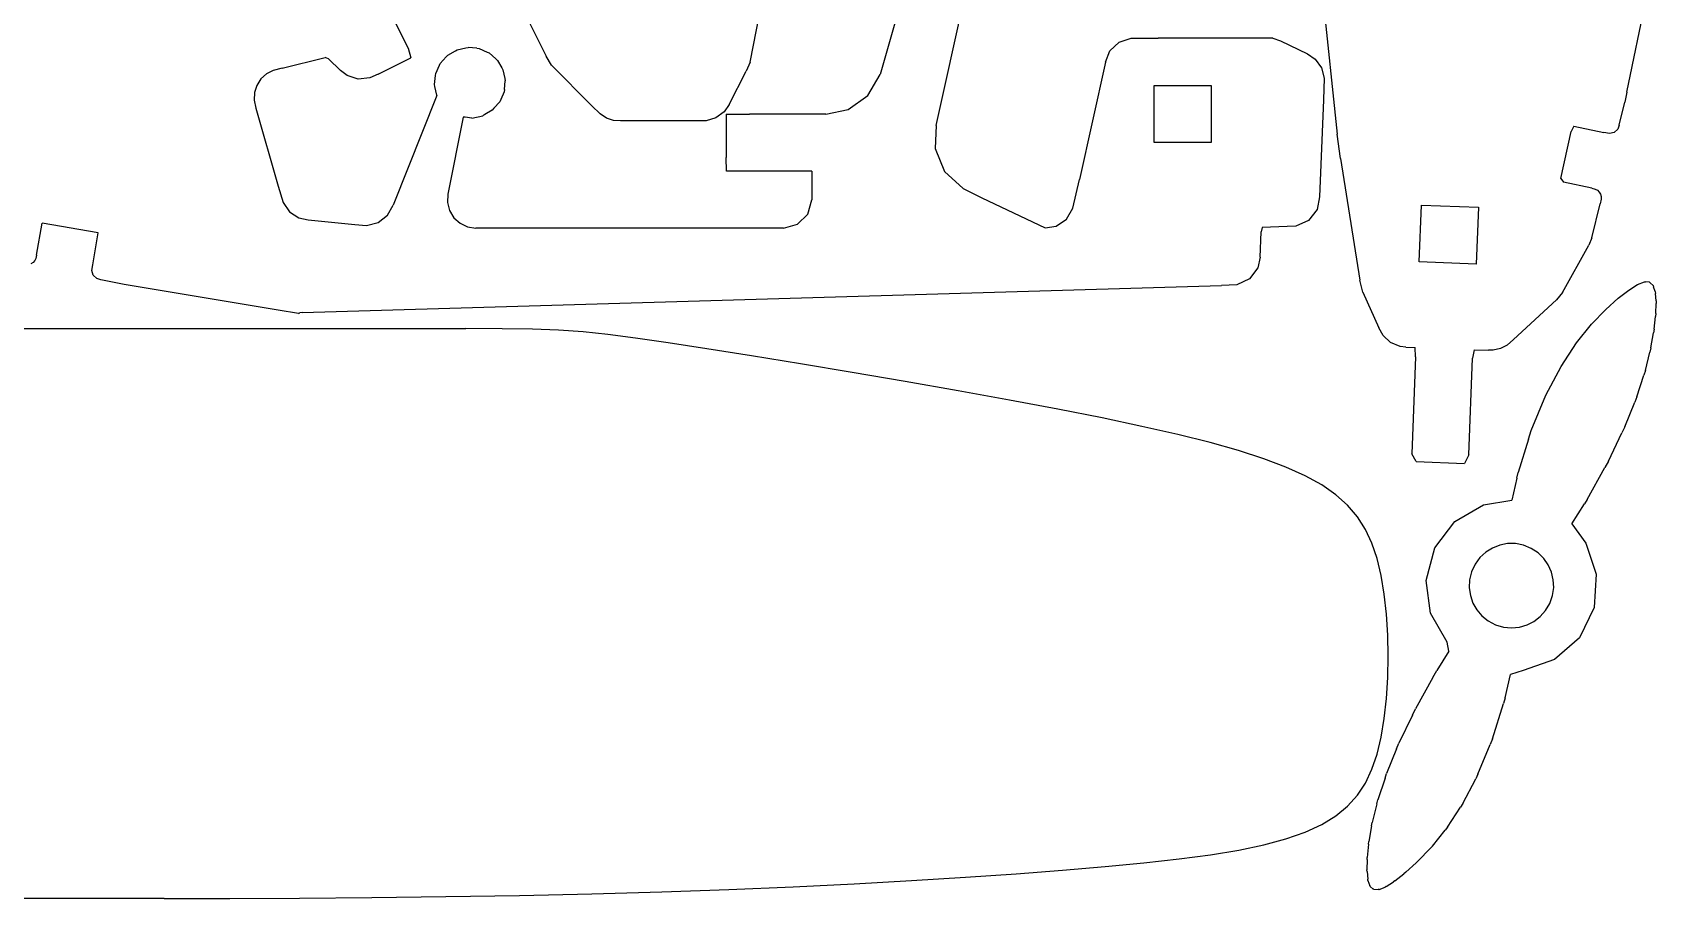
# Model space of a CAD drawing. Extents: x -288 to 288, y -288 to 288.
# Drawn here: x 29 to 285.2, y -288.1 to -151.3 of the extents above; entities that cross this region are included whole.
import ezdxf

# ---------------------------------------------------------------- set-up
doc = ezdxf.new("R2010")
doc.units = 0
doc.header["$MEASUREMENT"] = 0
doc.layers.get('0').update_dxf_attribs({"linetype": 'CONTINUOUS'})

msp = doc.modelspace()

# ---------------------------------------------------------------- linework, layer by layer
for p, q in [((142.22, -156.01), (145.85, -137.86)), ((169.03, -136.04), (162.75, -157.99)), ((171.58, -166.01), (178.19, -136.25)), ((280.54, -160.75), (285.21, -138.21)), ((232.06, -140.58), (234.82, -167.38)), ((83.04, -143.33), (88.28, -153.83)), ((106.31, -147.59), (110.06, -155.1)), ((97.41, -153.76), (97.75, -153.69)), ((99.14, -153.83), (97.75, -153.69)), ((199, -154.23), (200.43, -152.86)), ((200.43, -152.86), (202.33, -152.24)), ((202.33, -152.24), (206.6, -152.22)), ((224.7, -152.22), (206.6, -152.22)), ((224.7, -152.22), (225.91, -152.65)), ((225.91, -152.65), (230.18, -154.74)), ((68.41, -156.98), (75.19, -155.29)), ((75.75, -155.49), (75.19, -155.29)), ((77.6, -157.34), (75.75, -155.49)), ((83.58, -157.92), (88.72, -155.35)), ((88.28, -153.83), (88.72, -155.35)), ((93.22, -156.52), (93.36, -156.23)), ((93.36, -156.23), (94.3, -155.17)), ((94.3, -155.17), (94.53, -154.93)), ((94.53, -154.93), (95.75, -154.22)), ((95.75, -154.22), (96.04, -154.06)), ((96.04, -154.06), (97.41, -153.76)), ((99.14, -153.83), (99.48, -153.87)), ((99.48, -153.87), (100.76, -154.44)), ((100.76, -154.44), (101.08, -154.58)), ((101.08, -154.58), (102.11, -155.51)), ((102.11, -155.51), (102.38, -155.75)), ((102.38, -155.75), (103.07, -156.94)), ((110.88, -156.52), (110.06, -155.1)), ((142.22, -156.01), (141.59, -157.43)), ((198.3, -156.01), (194.19, -174.53)), ((198.3, -156.01), (199, -154.23)), ((230.18, -154.74), (231.37, -155.54)), ((231.37, -155.54), (232.37, -156.92)), ((65.06, -158.68), (64.41, -159.69)), ((65.94, -157.89), (65.06, -158.68)), ((67.01, -157.35), (65.94, -157.89)), ((68.41, -156.98), (67.01, -157.35)), ((78.66, -158.16), (77.6, -157.34)), ((80.4, -158.72), (78.66, -158.16)), ((82.24, -158.53), (80.4, -158.72)), ((83.58, -157.92), (82.24, -158.53)), ((92.47, -159.56), (92.61, -158.14)), ((92.61, -158.14), (92.65, -157.82)), ((92.65, -157.82), (93.22, -156.52)), ((103.07, -156.94), (103.25, -157.26)), ((103.25, -157.26), (103.54, -158.6)), ((103.54, -158.6), (103.62, -158.96)), ((110.88, -156.52), (117.27, -162.91)), ((138.95, -162.71), (141.59, -157.43)), ((160.81, -161.31), (162.75, -157.99)), ((232.37, -156.92), (232.78, -158.58)), ((232.78, -158.58), (232.67, -161.97)), ((64.05, -160.83), (64, -162.02)), ((64.41, -159.69), (64.05, -160.83)), ((92.84, -161.31), (85.93, -178.59)), ((92.52, -159.86), (92.47, -159.56)), ((92.83, -161.26), (92.52, -159.86)), ((92.83, -161.29), (92.83, -161.26)), ((92.84, -161.31), (92.83, -161.29)), ((103.44, -160.7), (102.89, -161.95)), ((103.48, -160.33), (103.44, -160.7)), ((103.48, -160.33), (103.62, -158.96)), ((157.72, -163.49), (160.81, -161.31)), ((205.98, -159.72), (214.98, -159.72)), ((205.98, -168.72), (205.98, -159.72)), ((214.98, -159.72), (214.98, -168.72)), ((280.54, -160.75), (280.19, -162.32)), ((64, -162.02), (64.28, -163.27)), ((64.28, -163.27), (67.8, -175.61)), ((101.57, -163.6), (100.41, -164.28)), ((101.83, -163.31), (101.57, -163.6)), ((101.83, -163.31), (102.74, -162.3)), ((102.89, -161.95), (102.74, -162.3)), ((118.59, -164.21), (117.27, -162.91)), ((138.16, -163.87), (136.85, -164.84)), ((138.95, -162.71), (138.16, -163.87)), ((154.16, -164.22), (157.72, -163.49)), ((232.67, -161.97), (232.07, -177.29)), ((279.32, -165.97), (280.19, -162.32)), ((96.98, -164.72), (94.55, -176.88)), ((97.31, -164.74), (96.98, -164.72)), ((98.35, -164.85), (97.31, -164.74)), ((98.35, -164.85), (100.06, -164.48)), ((100.41, -164.28), (100.06, -164.48)), ((119.57, -164.85), (118.59, -164.21)), ((120.67, -165.22), (119.57, -164.85)), ((121.79, -165.3), (120.67, -165.22)), ((134.6, -165.3), (121.79, -165.3)), ((135.28, -165.28), (134.6, -165.3)), ((136.85, -164.84), (135.28, -165.28)), ((138.48, -164.23), (142.14, -164.22)), ((138.48, -164.23), (138.48, -171.08)), ((154.16, -164.22), (142.14, -164.22)), ((171.58, -166.01), (171.44, -169.66)), ((272.18, -166.12), (271.72, -166.98)), ((272.18, -166.12), (276.9, -167.14)), ((279.32, -165.97), (279.08, -166.6)), ((214.98, -168.72), (205.98, -168.72)), ((235.35, -171.25), (234.82, -167.38)), ((270.12, -174.42), (271.72, -166.98)), ((277.8, -167.3), (276.9, -167.14)), ((278.53, -167.11), (277.8, -167.3)), ((279.08, -166.6), (278.53, -167.11)), ((138.49, -173.22), (138.48, -171.08)), ((171.44, -169.66), (172.92, -173.3)), ((235.35, -171.25), (238.41, -190.45)), ((151.98, -173.22), (138.49, -173.22)), ((151.98, -173.22), (151.98, -177.77)), ((172.92, -173.3), (175.86, -175.99)), ((67.8, -175.61), (68.57, -178.17)), ((175.86, -175.99), (178.81, -177.43)), ((193.16, -179.06), (194.19, -174.53)), ((270.12, -174.42), (270.56, -174.98)), ((275.03, -175.94), (270.56, -174.98)), ((275.03, -175.94), (275.54, -176.07)), ((275.54, -176.07), (275.88, -176.26)), ((275.88, -176.26), (276.17, -176.53)), ((276.17, -176.53), (276.38, -176.87)), ((68.57, -178.17), (69.56, -179.64)), ((85.04, -180.19), (85.93, -178.59)), ((94.55, -176.88), (94.49, -178.2)), ((94.49, -178.2), (94.82, -179.46)), ((151.34, -180.03), (151.98, -177.77)), ((178.81, -177.43), (188.75, -182.16)), ((192.15, -180.79), (193.16, -179.06)), ((231.67, -179.31), (230.32, -181.03)), ((232.07, -177.29), (231.67, -179.31)), ((247.78, -187.57), (248.13, -178.58)), ((248.13, -178.58), (257.13, -178.93)), ((257.13, -178.93), (256.77, -187.92)), ((275.03, -183.74), (276.32, -178.39)), ((276.49, -177.65), (276.32, -178.39)), ((276.38, -176.87), (276.48, -177.25)), ((276.48, -177.25), (276.49, -177.65)), ((29.67, -186.49), (30.54, -181.45)), ((39.41, -182.99), (30.54, -181.45)), ((69.56, -179.64), (71.03, -180.6)), ((71.03, -180.6), (72.5, -180.93)), ((72.5, -180.93), (79.86, -181.65)), ((79.86, -181.65), (81.7, -181.79)), ((81.7, -181.79), (83.55, -181.35)), ((83.55, -181.35), (85.04, -180.19)), ((94.82, -179.46), (95.51, -180.59)), ((95.51, -180.59), (96.49, -181.47)), ((96.49, -181.47), (97.67, -182.03)), ((147.48, -182.22), (149.72, -181.62)), ((149.72, -181.62), (151.34, -180.03)), ((190.52, -181.9), (192.15, -180.79)), ((230.32, -181.03), (228.3, -181.91)), ((38.54, -188.01), (39.41, -182.99)), ((97.67, -182.03), (98.97, -182.22)), ((147.48, -182.22), (98.97, -182.22)), ((188.75, -182.16), (190.52, -181.9)), ((222.69, -186.81), (222.85, -182.82)), ((222.99, -182.11), (222.85, -182.82)), ((226.96, -181.99), (222.99, -182.11)), ((228.3, -181.91), (226.96, -181.99)), ((275.03, -183.74), (274.52, -184.9)), ((29.56, -187), (29.38, -187.35)), ((29.67, -186.49), (29.56, -187)), ((222.69, -186.81), (222.33, -188.52)), ((270.4, -192.38), (274.52, -184.9)), ((29.12, -187.65), (28.79, -187.87)), ((29.38, -187.35), (29.12, -187.65)), ((38.41, -188.92), (38.54, -188.01)), ((38.62, -189.65), (38.41, -188.92)), ((222.33, -188.52), (221.01, -190.26)), ((256.77, -187.92), (247.78, -187.57)), ((39.16, -190.17), (38.62, -189.65)), ((39.8, -190.38), (39.16, -190.17)), ((43.48, -191.12), (39.8, -190.38)), ((45.06, -191.4), (43.48, -191.12)), ((67.77, -195.18), (45.06, -191.4)), ((71.56, -195.57), (216.61, -191.3)), ((219, -191.18), (216.61, -191.3)), ((221.01, -190.26), (219, -191.18)), ((238.89, -192.34), (238.41, -190.45)), ((279.18, -193.31), (280.85, -192)), ((280.85, -192), (282.22, -191.13)), ((282.22, -191.13), (283.3, -190.71)), ((283.3, -190.71), (283.48, -190.72)), ((284.11, -190.76), (283.48, -190.72)), ((284.11, -190.76), (284.23, -190.87)), ((284.67, -191.27), (284.23, -190.87)), ((284.67, -191.27), (284.74, -191.49)), ((285.01, -192.26), (284.74, -191.49)), ((238.89, -192.34), (241.43, -197.96)), ((262.65, -199.83), (269.42, -193.56)), ((270.4, -192.38), (269.42, -193.56)), ((277.19, -195.07), (279.18, -193.31)), ((285.01, -192.26), (285.04, -192.57)), ((285.14, -193.73), (285.04, -192.57)), ((285.08, -195.69), (285.13, -194.13)), ((285.14, -193.73), (285.13, -194.13)), ((70.99, -195.71), (67.77, -195.18)), ((70.99, -195.71), (71.21, -195.59)), ((71.56, -195.57), (71.21, -195.59)), ((274.96, -197.38), (277.19, -195.07)), ((284.84, -198.16), (285.03, -196.18)), ((285.08, -195.69), (285.03, -196.18)), ((-141.81, -198.08), (97.37, -198.08)), ((103.12, -198.11), (97.37, -198.08)), ((107.89, -198.19), (103.12, -198.11)), ((112.03, -198.36), (107.89, -198.19)), ((115.88, -198.62), (112.03, -198.36)), ((119.81, -199.02), (115.88, -198.62)), ((124.16, -199.58), (119.81, -199.02)), ((129.28, -200.32), (124.16, -199.58)), ((242.08, -199.16), (241.43, -197.96)), ((243.27, -200.28), (242.08, -199.16)), ((272.59, -200.34), (274.96, -197.38)), ((284.33, -201.15), (284.74, -198.74)), ((284.84, -198.16), (284.74, -198.74)), ((135.43, -201.27), (129.28, -200.32)), ((142.47, -202.39), (135.43, -201.27)), ((244.78, -200.9), (243.27, -200.28)), ((245.68, -201), (244.78, -200.9)), ((245.68, -201), (247.14, -201.06)), ((247.19, -202.56), (247.14, -201.06)), ((256.44, -201.42), (256.19, -202.74)), ((256.44, -201.42), (258.68, -201.51)), ((259.46, -201.5), (258.68, -201.51)), ((260.6, -201.25), (259.46, -201.5)), ((261.63, -200.71), (260.6, -201.25)), ((262.65, -199.83), (261.63, -200.71)), ((270.15, -204.05), (272.59, -200.34)), ((283.45, -204.71), (284.17, -201.82)), ((284.33, -201.15), (284.17, -201.82)), ((150.19, -203.65), (142.47, -202.39)), ((158.34, -205.01), (150.19, -203.65)), ((247.19, -202.56), (246.59, -217.84)), ((255.59, -218.02), (256.19, -202.74)), ((267.74, -208.62), (270.15, -204.05)), ((283.45, -204.71), (283.21, -205.46)), ((166.7, -206.45), (158.34, -205.01)), ((175.05, -207.92), (166.7, -206.45)), ((282.11, -208.84), (283.21, -205.46)), ((183.15, -209.39), (175.05, -207.92)), ((190.78, -210.82), (183.15, -209.39)), ((265.45, -214.17), (267.74, -208.62)), ((280.19, -213.6), (281.77, -209.69)), ((282.11, -208.84), (281.77, -209.69)), ((197.74, -212.2), (190.78, -210.82)), ((204.04, -213.52), (197.74, -212.2)), ((209.71, -214.81), (204.04, -213.52)), ((214.78, -216.07), (209.71, -214.81)), ((265.01, -215.57), (265.45, -214.17)), ((277.61, -219), (279.75, -214.53)), ((280.19, -213.6), (279.75, -214.53)), ((219.28, -217.34), (214.78, -216.07)), ((223.26, -218.63), (219.28, -217.34)), ((265.01, -215.57), (263.36, -220.79)), ((226.75, -219.95), (223.26, -218.63)), ((229.78, -221.32), (226.75, -219.95)), ((247.27, -219.08), (246.59, -217.84)), ((247.27, -219.08), (254.91, -219.38)), ((255.59, -218.02), (254.91, -219.38)), ((274.25, -225.07), (277.05, -220.02)), ((277.61, -219), (277.05, -220.02)), ((232.39, -222.77), (229.78, -221.32)), ((234.61, -224.31), (232.39, -222.77)), ((263.15, -221.69), (262.36, -225.15)), ((263.15, -221.69), (263.36, -220.79)), ((236.48, -225.98), (234.61, -224.31)), ((257.92, -225.92), (262.36, -225.15)), ((274.25, -225.07), (273.83, -225.76)), ((238.03, -227.79), (236.48, -225.98)), ((239.3, -229.78), (238.03, -227.79)), ((253.42, -228.54), (257.92, -225.92)), ((271.85, -228.92), (273.83, -225.76)), ((240.32, -231.98), (239.3, -229.78)), ((250.22, -232.71), (253.42, -228.54)), ((271.85, -228.92), (274.04, -231.95)), ((241.14, -234.4), (240.32, -231.98)), ((248.86, -237.86), (250.22, -232.71)), ((259.32, -232.73), (258.27, -233.39)), ((260.47, -232.28), (259.32, -232.73)), ((261.7, -232.04), (260.47, -232.28)), ((262.96, -232.04), (261.7, -232.04)), ((264.22, -232.29), (262.96, -232.04)), ((265.44, -232.79), (264.22, -232.29)), ((266.52, -233.49), (265.44, -232.79)), ((274.04, -231.95), (275.71, -236.88)), ((241.78, -237.07), (241.14, -234.4)), ((256.6, -235.28), (256.04, -236.48)), ((257.35, -234.25), (256.6, -235.28)), ((258.27, -233.39), (257.35, -234.25)), ((267.42, -234.37), (266.52, -233.49)), ((268.13, -235.39), (267.42, -234.37)), ((268.64, -236.52), (268.13, -235.39)), ((242.27, -240.02), (241.78, -237.07)), ((249.55, -243.01), (248.86, -237.86)), ((255.73, -237.74), (255.68, -239)), ((256.04, -236.48), (255.73, -237.74)), ((268.93, -237.73), (268.64, -236.52)), ((268.99, -238.98), (268.93, -237.73)), ((275.71, -236.88), (275.39, -242.11)), ((242.62, -243.17), (242.27, -240.02)), ((255.68, -239), (255.85, -240.24)), ((255.85, -240.24), (256.25, -241.41)), ((268.37, -241.5), (268.81, -240.25)), ((268.81, -240.25), (268.99, -238.98)), ((242.83, -246.46), (242.62, -243.17)), ((252.17, -247.57), (249.55, -243.01)), ((256.25, -241.41), (256.86, -242.49)), ((256.86, -242.49), (257.67, -243.44)), ((266.87, -243.56), (267.71, -242.61)), ((267.71, -242.61), (268.37, -241.5)), ((275.39, -242.11), (273.04, -246.91)), ((257.67, -243.44), (258.66, -244.24)), ((258.66, -244.24), (259.82, -244.85)), ((259.82, -244.85), (261.08, -245.22)), ((261.08, -245.22), (262.34, -245.34)), ((262.34, -245.34), (263.59, -245.22)), ((263.59, -245.22), (264.78, -244.88)), ((264.78, -244.88), (265.88, -244.32)), ((265.88, -244.32), (266.87, -243.56)), ((242.9, -249.82), (242.83, -246.46)), ((252.47, -249), (252.17, -247.57)), ((273.04, -246.91), (269.13, -250.34)), ((242.83, -253.19), (242.9, -249.82)), ((252.47, -249), (250.54, -252.08)), ((269.13, -250.34), (264.18, -252.05)), ((242.62, -256.48), (242.83, -253.19)), ((249.93, -253.17), (247.17, -258.14)), ((249.93, -253.17), (250.54, -252.08)), ((261.35, -256.36), (262.19, -252.7)), ((264.18, -252.05), (262.19, -252.7)), ((242.27, -259.63), (242.62, -256.48)), ((246.7, -259.12), (247.17, -258.14)), ((259.32, -262.87), (261.08, -257.29)), ((261.35, -256.36), (261.08, -257.29)), ((241.78, -262.57), (242.27, -259.63)), ((246.7, -259.12), (244.56, -263.56)), ((241.14, -265.25), (241.78, -262.57)), ((244.21, -264.41), (244.56, -263.56)), ((257.04, -268.45), (258.98, -263.77)), ((259.32, -262.87), (258.98, -263.77)), ((240.32, -267.66), (241.14, -265.25)), ((244.21, -264.41), (242.62, -268.34)), ((239.3, -269.83), (240.32, -267.66)), ((242.38, -269.06), (242.62, -268.34)), ((257.04, -268.45), (256.69, -269.19)), ((238.03, -271.76), (239.3, -269.83)), ((242.38, -269.06), (241.26, -272.5)), ((254.65, -273.06), (256.69, -269.19)), ((234.61, -275.02), (236.48, -273.49)), ((236.48, -273.49), (238.03, -271.76)), ((241.1, -273.1), (240.37, -276.07)), ((241.1, -273.1), (241.26, -272.5)), ((252.22, -276.8), (254.29, -273.66)), ((254.65, -273.06), (254.29, -273.66)), ((229.78, -277.57), (232.39, -276.38)), ((232.39, -276.38), (234.61, -275.02)), ((240.27, -276.57), (239.85, -279.08)), ((240.27, -276.57), (240.37, -276.07)), ((223.27, -279.57), (226.75, -278.63)), ((226.75, -278.63), (229.78, -277.57)), ((239.8, -279.49), (239.85, -279.08)), ((249.85, -279.79), (251.87, -277.28)), ((252.22, -276.8), (251.87, -277.28)), ((209.89, -281.81), (214.87, -281.14)), ((214.87, -281.14), (219.32, -280.4)), ((219.32, -280.4), (223.27, -279.57)), ((239.58, -281.89), (239.59, -281.56)), ((239.8, -279.49), (239.59, -281.56)), ((247.63, -282.13), (249.52, -280.17)), ((249.85, -279.79), (249.52, -280.17)), ((176.23, -284.69), (184.18, -284.14)), ((184.18, -284.14), (191.53, -283.57)), ((191.53, -283.57), (198.25, -283.01)), ((198.25, -283.01), (204.36, -282.43)), ((204.36, -282.43), (209.89, -281.81)), ((239.58, -281.89), (239.53, -283.54)), ((239.54, -283.79), (239.53, -283.54)), ((239.54, -283.79), (239.65, -285.03)), ((243.95, -285.26), (245.37, -284.15)), ((245.64, -283.92), (245.37, -284.15)), ((245.64, -283.92), (247.32, -282.42)), ((247.63, -282.13), (247.32, -282.42)), ((128.31, -287.01), (138.9, -286.63)), ((138.9, -286.63), (149.01, -286.2)), ((149.01, -286.2), (158.62, -285.73)), ((158.62, -285.73), (167.71, -285.22)), ((167.71, -285.22), (176.23, -284.69)), ((239.69, -285.2), (239.65, -285.03)), ((239.69, -285.2), (239.98, -286.04)), ((240.05, -286.14), (239.98, -286.04)), ((240.05, -286.14), (240.53, -286.57)), ((240.63, -286.6), (240.53, -286.57)), ((240.63, -286.6), (241.32, -286.64)), ((241.46, -286.61), (241.32, -286.64)), ((241.46, -286.61), (242.38, -286.26)), ((242.56, -286.16), (242.38, -286.26)), ((242.56, -286.16), (243.72, -285.42)), ((243.95, -285.26), (243.72, -285.42)), ((49.78, -288.06), (-94.22, -288.06)), ((49.78, -288.06), (60.15, -288.04)), ((60.15, -288.04), (71.15, -287.98)), ((71.15, -287.98), (82.58, -287.89)), ((82.58, -287.89), (94.22, -287.76)), ((94.22, -287.76), (105.85, -287.57)), ((105.85, -287.57), (117.28, -287.32)), ((117.28, -287.32), (128.31, -287.01))]:
    msp.add_line(p, q)

doc.saveas('drawing.dxf')
